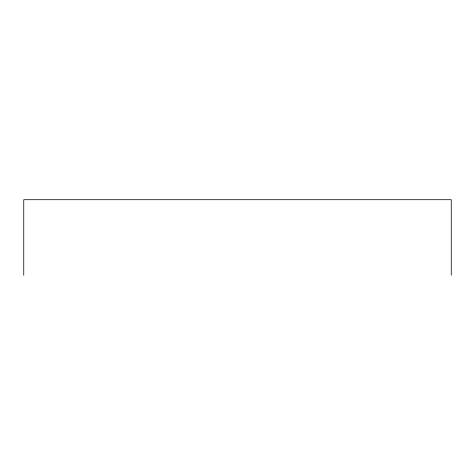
<?xml version="1.0" encoding="UTF-8"?>
<svg xmlns="http://www.w3.org/2000/svg" width="475" height="475" viewBox="0 0 475 475"><rect width="100%" height="100%" fill="white"/><g stroke="black" fill="none" stroke-linecap="round" stroke-linejoin="round"><path stroke-width="0.71" d="M451.25 275.292L451.25 199.708L23.75 199.708L23.75 275.292"/></g></svg>
